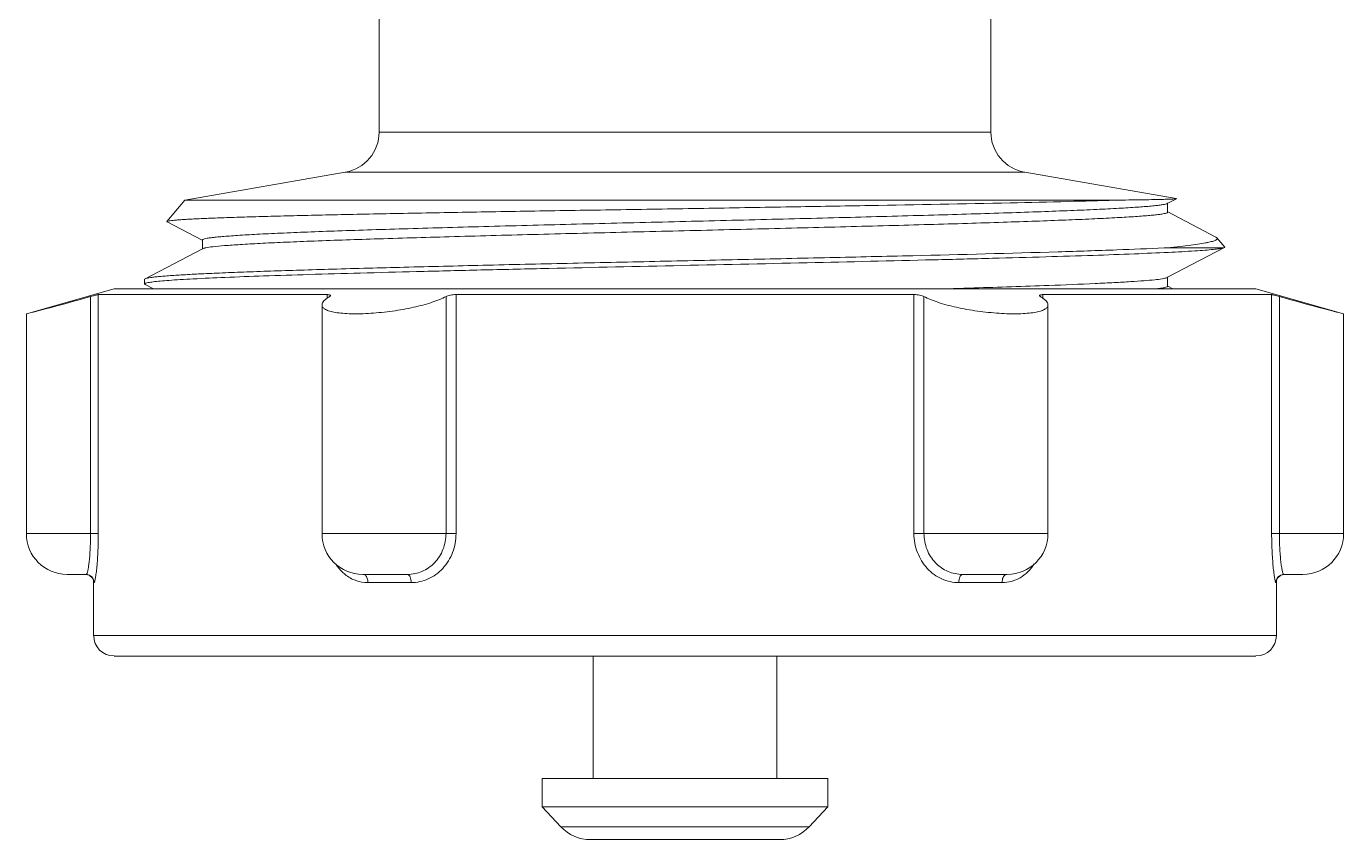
# Model space of a CAD drawing. Header units: millimetres. Extents: x 206 to 1899, y -454 to 296.
# Drawn here: x 1364.768 to 1366.787, y 50.844 to 52.09 of the extents above; entities that cross this region are included whole.
import ezdxf

# ---------------------------------------------------------------- set-up
doc = ezdxf.new("R2010")
doc.units = ezdxf.units.MM
doc.layers.add('细实线', color=7, linetype='Continuous', lineweight=15)

msp = doc.modelspace()

# ---------------------------------------------------------------- linework, layer by layer
at = {"layer": '细实线', "linetype": 'Continuous', "lineweight": 9}
for p, q in [((1365.309, 52.1252), (1365.309, 51.9278)), ((1366.2465, 52.1252), (1366.2465, 51.9278)), ((1365.309, 51.9278), (1366.2465, 51.9278)), ((1365.2572, 51.8662), (1365.0112, 51.8234)), ((1365.2572, 51.8662), (1366.2983, 51.8662)), ((1366.2983, 51.8662), (1366.5304, 51.8259)), ((1365.0112, 51.8234), (1364.9837, 51.7907)), ((1366.4369, 51.8234), (1365.0112, 51.8234)), ((1366.5166, 51.8183), (1366.5308, 51.8257)), ((1366.5308, 51.8257), (1366.5304, 51.8259)), ((1366.5174, 51.805), (1366.5174, 51.8191)), ((1366.591, 51.767), (1366.5176, 51.8053)), ((1364.9837, 51.7907), (1364.984, 51.7902)), ((1364.984, 51.7902), (1365.0379, 51.7621)), ((1365.0381, 51.7624), (1365.0381, 51.7483)), ((1366.5929, 51.7657), (1366.591, 51.767)), ((1366.5929, 51.7657), (1366.605, 51.7513)), ((1365.0381, 51.7487), (1364.9504, 51.703)), ((1365.0389, 51.7491), (1365.0381, 51.7487)), ((1366.6028, 51.7502), (1366.5119, 51.7502)), ((1366.5174, 51.7053), (1366.6047, 51.7508)), ((1366.6047, 51.7508), (1366.6028, 51.7502)), ((1366.605, 51.7513), (1366.6047, 51.7508)), ((1366.16, 51.7321), (1366.1585, 51.7321)), ((1364.9496, 51.7022), (1364.9504, 51.703)), ((1364.9496, 51.6951), (1364.9496, 51.7022)), ((1366.5154, 51.7045), (1366.5157, 51.7045)), ((1366.5156, 51.7045), (1366.5157, 51.7045)), ((1366.5166, 51.7049), (1366.5174, 51.7053)), ((1366.5174, 51.6916), (1366.5174, 51.7058)), ((1364.9028, 51.6877), (1364.7684, 51.6493)), ((1364.9028, 51.6877), (1366.6528, 51.6877)), ((1364.9496, 51.6951), (1364.9504, 51.6943)), ((1364.9504, 51.6943), (1364.9631, 51.6877)), ((1366.5256, 51.6877), (1366.5176, 51.6919)), ((1366.6528, 51.6877), (1366.7871, 51.6493)), ((1364.8669, 51.3127), (1364.8669, 51.6758)), ((1364.8787, 51.3127), (1364.8787, 51.6788)), ((1364.8787, 51.6788), (1365.2296, 51.6788)), ((1365.2215, 51.3127), (1365.2215, 51.6629)), ((1365.2296, 51.6788), (1365.2296, 51.673)), ((1365.4115, 51.3127), (1365.4115, 51.6758)), ((1365.4269, 51.3127), (1365.4269, 51.6788)), ((1365.4269, 51.6788), (1366.1286, 51.6788)), ((1366.1286, 51.6788), (1366.1286, 51.3127)), ((1366.144, 51.6758), (1366.144, 51.3127)), ((1366.326, 51.6731), (1366.326, 51.6788)), ((1366.326, 51.6788), (1366.6768, 51.6788)), ((1366.334, 51.3127), (1366.334, 51.6629)), ((1366.6768, 51.6788), (1366.6768, 51.3127)), ((1366.6887, 51.6758), (1366.6887, 51.3127)), ((1364.7684, 51.3127), (1364.7684, 51.6493)), ((1366.7871, 51.3127), (1366.7871, 51.6493)), ((1364.7684, 51.3127), (1364.8787, 51.3127)), ((1365.2215, 51.3127), (1365.4269, 51.3127)), ((1366.1286, 51.3127), (1366.334, 51.3127)), ((1366.6768, 51.3127), (1366.7871, 51.3127)), ((1364.8598, 51.2502), (1364.8309, 51.2502)), ((1364.8715, 51.1565), (1364.8715, 51.2377)), ((1364.8715, 51.2377), (1364.8723, 51.2377)), ((1365.3525, 51.2502), (1365.284, 51.2502)), ((1365.2918, 51.2377), (1365.3583, 51.2377)), ((1366.1972, 51.2377), (1366.2637, 51.2377)), ((1366.2715, 51.2502), (1366.203, 51.2502)), ((1366.6832, 51.2377), (1366.684, 51.2377)), ((1366.684, 51.1565), (1366.684, 51.2377)), ((1366.6957, 51.2502), (1366.7246, 51.2502)), ((1364.8715, 51.1565), (1366.684, 51.1565)), ((1364.9028, 51.1252), (1366.6528, 51.1252)), ((1365.6371, 51.1252), (1365.6371, 50.9377)), ((1365.9184, 51.1252), (1365.9184, 50.9377)), ((1365.559, 50.9377), (1365.559, 50.894)), ((1365.9965, 50.9377), (1365.559, 50.9377)), ((1365.9965, 50.9377), (1365.9965, 50.894)), ((1365.559, 50.894), (1365.5874, 50.8637)), ((1365.9965, 50.894), (1365.559, 50.894)), ((1365.9965, 50.894), (1365.9682, 50.8637)), ((1365.9682, 50.8637), (1365.5874, 50.8637)), ((1365.9226, 50.844), (1365.633, 50.844))]:
    msp.add_line(p, q, dxfattribs=at)
for centre, radius, start, end in [((1365.2465, 51.9278), 0.0625, 279.8658, 0), ((1366.309, 51.9278), 0.0625, 180, 260.1342), ((1364.8309, 51.3127), 0.0625, 180, 270), ((1365.284, 51.3127), 0.0625, 180, 270), ((1366.2715, 51.3127), 0.0625, 270, 0), ((1366.7246, 51.3127), 0.0625, 270, 0), ((1364.859, 51.2377), 0.0125, 0, 86.2701), ((1364.8598, 51.2377), 0.0125, 359.9725, 89.9725), ((1366.6957, 51.2377), 0.0125, 90.0275, 180.0275), ((1366.6965, 51.2377), 0.0125, 93.7299, 180), ((1364.9028, 51.1565), 0.0312, 180, 270), ((1366.6528, 51.1565), 0.0312, 270, 0), ((1365.633, 50.9065), 0.0625, 223.1524, 270), ((1365.9226, 50.9065), 0.0625, 270, 316.8476)]:
    msp.add_arc(centre, radius, start, end, dxfattribs=at)
for points, knots in [([(1366.4369, 51.8234), (1366.4129, 51.8227), (1366.3593, 51.8212), (1366.234, 51.8183), (1366.0925, 51.8157), (1365.9384, 51.8131), (1365.8139, 51.811), (1365.6881, 51.809), (1365.5644, 51.807), (1365.4461, 51.805), (1365.3522, 51.8033), (1365.2822, 51.8019), (1365.2342, 51.8009), (1365.1897, 51.7999), (1365.149, 51.7989), (1365.1124, 51.7979), (1365.0801, 51.7969), (1365.0522, 51.7959), (1365.0319, 51.795), (1365.018, 51.7943), (1365.0094, 51.7938), (1365.0021, 51.7933), (1364.996, 51.7928), (1364.9911, 51.7923), (1364.9875, 51.7918), (1364.9853, 51.7914), (1364.9842, 51.791), (1364.9838, 51.7909), (1364.9837, 51.7907)], [0, 0, 0, 0, 0.049671, 0.110492, 0.258619, 0.341887, 0.428339, 0.515656, 0.601515, 0.683642, 0.759882, 0.795163, 0.828243, 0.858908, 0.886958, 0.912216, 0.93452, 0.953729, 0.969722, 0.976482, 0.982403, 0.987476, 0.991694, 0.995054, 0.997551, 0.999189, 0.999692, 1, 1, 1, 1]), ([(1366.4369, 51.8234), (1366.444, 51.8235), (1366.4572, 51.8237), (1366.4758, 51.824), (1366.4917, 51.8242), (1366.5049, 51.8245), (1366.5142, 51.8248), (1366.5203, 51.8249), (1366.5237, 51.8251), (1366.5265, 51.8252), (1366.5286, 51.8253), (1366.5299, 51.8255), (1366.5306, 51.8256), (1366.5308, 51.8257)], [0, 0, 0, 0, 0.225085, 0.423001, 0.592792, 0.733773, 0.845384, 0.890029, 0.927169, 0.956758, 0.978756, 0.993155, 1, 1, 1, 1]), ([(1365.0381, 51.7624), (1365.0381, 51.7628), (1365.0395, 51.7637), (1365.0419, 51.7643), (1365.0463, 51.7652), (1365.0522, 51.766), (1365.0598, 51.7669), (1365.0691, 51.7677), (1365.08, 51.7686), (1365.0977, 51.7698), (1365.1237, 51.7713), (1365.1594, 51.773), (1365.2008, 51.7747), (1365.2474, 51.7764), (1365.299, 51.7781), (1365.355, 51.7798), (1365.4149, 51.7815), (1365.5009, 51.7839), (1365.6137, 51.7868), (1365.7526, 51.7902), (1365.8925, 51.7936), (1366.0281, 51.797), (1366.1545, 51.8004), (1366.2519, 51.8033), (1366.3218, 51.8057), (1366.3671, 51.8074), (1366.4068, 51.8091), (1366.4408, 51.8108), (1366.4687, 51.8125), (1366.488, 51.814), (1366.5002, 51.8152), (1366.5069, 51.816), (1366.5119, 51.8169), (1366.5146, 51.8175), (1366.5157, 51.8179)], [0, 0, 0, 0, 0.000821, 0.002645, 0.005579, 0.009635, 0.014813, 0.021106, 0.028498, 0.036975, 0.057107, 0.081317, 0.109387, 0.141058, 0.17604, 0.214012, 0.254622, 0.297499, 0.388454, 0.483536, 0.579249, 0.672078, 0.758611, 0.835669, 0.869744, 0.900422, 0.927424, 0.950499, 0.96944, 0.984074, 0.989737, 0.994281, 0.997699, 1, 1, 1, 1]), ([(1365.0429, 51.7503), (1365.0466, 51.7511), (1365.0563, 51.7524), (1365.074, 51.754), (1365.098, 51.7556), (1365.1281, 51.7573), (1365.1639, 51.759), (1365.2224, 51.7614), (1365.3072, 51.7642), (1365.4207, 51.7676), (1365.5471, 51.7709), (1365.6816, 51.7743), (1365.8196, 51.7776), (1365.9561, 51.781), (1366.0667, 51.7838), (1366.1507, 51.7861), (1366.2092, 51.7878), (1366.2637, 51.7895), (1366.314, 51.7912), (1366.3594, 51.7929), (1366.3996, 51.7946), (1366.4343, 51.7963), (1366.4596, 51.7977), (1366.4768, 51.7989), (1366.4873, 51.7998), (1366.4963, 51.8006), (1366.5037, 51.8014), (1366.5095, 51.8022), (1366.5137, 51.8031), (1366.5161, 51.8037), (1366.5174, 51.8046), (1366.5174, 51.805)], [0, 0, 0, 0, 0.007721, 0.019791, 0.036123, 0.056576, 0.08097, 0.10909, 0.175472, 0.253361, 0.339981, 0.432242, 0.526854, 0.620444, 0.709673, 0.751648, 0.79136, 0.82845, 0.862591, 0.893477, 0.920831, 0.944413, 0.964011, 0.972262, 0.979456, 0.985578, 0.990616, 0.994564, 0.997419, 0.999195, 1, 1, 1, 1]), ([(1366.5157, 51.8179), (1366.5158, 51.8179), (1366.5161, 51.818), (1366.5164, 51.8182), (1366.5166, 51.8183)], [0, 0, 0, 0, 0.28038, 1, 1, 1, 1]), ([(1366.5119, 51.7502), (1366.5186, 51.7508), (1366.5311, 51.752), (1366.5484, 51.7539), (1366.563, 51.7558), (1366.5733, 51.7574), (1366.5801, 51.7588), (1366.5841, 51.7598), (1366.5874, 51.7607), (1366.59, 51.7617), (1366.5918, 51.7626), (1366.593, 51.7635), (1366.5935, 51.7647), (1366.5931, 51.7654), (1366.5929, 51.7657)], [0, 0, 0, 0, 0.237691, 0.443507, 0.616543, 0.756126, 0.813294, 0.862034, 0.902378, 0.934441, 0.958525, 0.975406, 0.98741, 1, 1, 1, 1]), ([(1364.9504, 51.703), (1364.951, 51.7033), (1364.9529, 51.7039), (1364.9564, 51.7046), (1364.9613, 51.7053), (1364.9675, 51.706), (1364.9751, 51.7067), (1364.9879, 51.7078), (1365.0071, 51.709), (1365.0341, 51.7105), (1365.066, 51.7119), (1365.1027, 51.7134), (1365.1439, 51.7149), (1365.1894, 51.7163), (1365.2576, 51.7184), (1365.3509, 51.7208), (1365.4708, 51.7238), (1365.599, 51.7267), (1365.7319, 51.7296), (1365.866, 51.7325), (1365.9978, 51.7354), (1366.1588, 51.7391), (1366.3054, 51.7428), (1366.4338, 51.747), (1366.4878, 51.7491), (1366.5119, 51.7502)], [0, 0, 0, 0, 0.001431, 0.003714, 0.006863, 0.010881, 0.015763, 0.021501, 0.035511, 0.052824, 0.073325, 0.096879, 0.123329, 0.152498, 0.184192, 0.254292, 0.331756, 0.414516, 0.500361, 0.586997, 0.672111, 0.753427, 0.896141, 0.953728, 1, 1, 1, 1]), ([(1365.0389, 51.7491), (1365.039, 51.7492), (1365.0399, 51.7496), (1365.0408, 51.7498), (1365.0415, 51.75)], [0, 0, 0, 0, 0.192717, 1, 1, 1, 1]), ([(1365.0415, 51.75), (1365.0416, 51.75), (1365.0421, 51.7501), (1365.0426, 51.7503), (1365.0429, 51.7503)], [0, 0, 0, 0, 0.234766, 1, 1, 1, 1]), ([(1366.6028, 51.7502), (1366.6008, 51.7497), (1366.5957, 51.7489), (1366.5863, 51.7478), (1366.5738, 51.7467), (1366.5509, 51.7451), (1366.5148, 51.7432), (1366.4629, 51.741), (1366.4002, 51.7387), (1366.3277, 51.7365), (1366.2465, 51.7343), (1366.1897, 51.7328), (1366.16, 51.7321)], [0, 0, 0, 0, 0.01399, 0.035188, 0.063547, 0.098975, 0.190464, 0.308258, 0.450517, 0.615004, 0.79913, 1, 1, 1, 1]), ([(1366.1585, 51.7321), (1366.0941, 51.7305), (1365.9613, 51.7274), (1365.7606, 51.7231), (1365.5918, 51.7194), (1365.4605, 51.7164), (1365.3684, 51.7141), (1365.2826, 51.7119), (1365.2045, 51.7097), (1365.1354, 51.7075), (1365.0762, 51.7053), (1365.0336, 51.7034), (1365.0051, 51.7018), (1364.9882, 51.7007), (1364.9744, 51.6996), (1364.9637, 51.6985), (1364.9562, 51.6974), (1364.9522, 51.6966), (1364.9508, 51.6961)], [0, 0, 0, 0, 0.160023, 0.329643, 0.498365, 0.579108, 0.655752, 0.727106, 0.792064, 0.849618, 0.898876, 0.939075, 0.955579, 0.969598, 0.981082, 0.989988, 0.996291, 1, 1, 1, 1]), ([(1366.3355, 51.6928), (1366.3591, 51.6937), (1366.3925, 51.695), (1366.4343, 51.6971), (1366.4593, 51.6985), (1366.4799, 51.6999), (1366.496, 51.7013), (1366.5065, 51.7025), (1366.5125, 51.7036), (1366.5147, 51.7042), (1366.5156, 51.7045)], [0, 0, 0, 0, 0.392425, 0.555313, 0.69455, 0.809225, 0.898653, 0.96229, 0.984376, 1, 1, 1, 1]), ([(1366.5157, 51.7045), (1366.5158, 51.7045), (1366.5161, 51.7047), (1366.5164, 51.7048), (1366.5166, 51.7049)], [0, 0, 0, 0, 0.280161, 1, 1, 1, 1]), ([(1364.9508, 51.6961), (1364.9505, 51.6959), (1364.95, 51.6957), (1364.9496, 51.6953), (1364.9496, 51.6951)], [0, 0, 0, 0, 0.639875, 1, 1, 1, 1]), ([(1366.1784, 51.6877), (1366.1926, 51.6881), (1366.245, 51.6897), (1366.2974, 51.6914), (1366.3355, 51.6928)], [0, 0, 0, 0, 0.272252, 1, 1, 1, 1]), ([(1366.5008, 51.6877), (1366.5032, 51.688), (1366.5074, 51.6885), (1366.5126, 51.6894), (1366.5157, 51.6903), (1366.5171, 51.691), (1366.5174, 51.6914), (1366.5174, 51.6916)], [0, 0, 0, 0, 0.422253, 0.727114, 0.915695, 0.968596, 1, 1, 1, 1]), ([(1364.7684, 51.6493), (1364.7781, 51.6518), (1364.811, 51.6604), (1364.8438, 51.6693), (1364.8669, 51.6758)], [0, 0, 0, 0, 0.295982, 1, 1, 1, 1]), ([(1364.8787, 51.6788), (1364.8785, 51.6788), (1364.8781, 51.6787), (1364.8773, 51.6786), (1364.8761, 51.6783), (1364.874, 51.6778), (1364.8709, 51.6769), (1364.8683, 51.6762), (1364.8669, 51.6758)], [0, 0, 0, 0, 0.039132, 0.109979, 0.210071, 0.335543, 0.645172, 1, 1, 1, 1]), ([(1365.2331, 51.6758), (1365.2314, 51.6748), (1365.2283, 51.6727), (1365.2239, 51.6689), (1365.2215, 51.6652), (1365.2215, 51.6629)], [0, 0, 0, 0, 0.339375, 0.615809, 1, 1, 1, 1]), ([(1365.2215, 51.6629), (1365.2215, 51.6623), (1365.2217, 51.6609), (1365.2228, 51.6591), (1365.2245, 51.6575), (1365.2279, 51.6553), (1365.2338, 51.6531), (1365.2427, 51.6512), (1365.2538, 51.6499), (1365.2667, 51.6493), (1365.2812, 51.6493), (1365.2968, 51.6501), (1365.313, 51.6514), (1365.3349, 51.6541), (1365.3608, 51.6587), (1365.3849, 51.665), (1365.4013, 51.671), (1365.4084, 51.6742), (1365.4115, 51.6758)], [0, 0, 0, 0, 0.009534, 0.019679, 0.031358, 0.045185, 0.080406, 0.126419, 0.182861, 0.248656, 0.322249, 0.40173, 0.484976, 0.569776, 0.735352, 0.882738, 0.945735, 1, 1, 1, 1]), ([(1365.2296, 51.6788), (1365.2303, 51.6788), (1365.2315, 51.6787), (1365.2331, 51.6785), (1365.2345, 51.6779), (1365.2345, 51.6774)], [0, 0, 0, 0, 0.391455, 0.689946, 1, 1, 1, 1]), ([(1365.2345, 51.6774), (1365.2345, 51.6771), (1365.2341, 51.6764), (1365.2335, 51.676), (1365.2331, 51.6758)], [0, 0, 0, 0, 0.384008, 1, 1, 1, 1]), ([(1365.4269, 51.6788), (1365.424, 51.6788), (1365.4198, 51.6784), (1365.4147, 51.6771), (1365.4124, 51.6763), (1365.4115, 51.6758)], [0, 0, 0, 0, 0.552233, 0.802681, 1, 1, 1, 1]), ([(1366.1286, 51.6788), (1366.1315, 51.6788), (1366.1358, 51.6784), (1366.1409, 51.6771), (1366.1431, 51.6763), (1366.144, 51.6758)], [0, 0, 0, 0, 0.552233, 0.802681, 1, 1, 1, 1]), ([(1366.144, 51.6758), (1366.1472, 51.6742), (1366.1542, 51.671), (1366.1707, 51.665), (1366.1947, 51.6587), (1366.2206, 51.6541), (1366.2425, 51.6514), (1366.2588, 51.6501), (1366.2744, 51.6493), (1366.2888, 51.6493), (1366.3017, 51.6499), (1366.3128, 51.6512), (1366.3217, 51.6531), (1366.3276, 51.6553), (1366.331, 51.6575), (1366.3327, 51.6591), (1366.3338, 51.6609), (1366.334, 51.6623), (1366.334, 51.6629)], [0, 0, 0, 0, 0.054265, 0.117264, 0.264658, 0.430244, 0.515047, 0.598294, 0.677775, 0.751365, 0.817156, 0.873594, 0.919602, 0.954818, 0.968645, 0.980322, 0.990466, 1, 1, 1, 1]), ([(1366.326, 51.6788), (1366.3253, 51.6788), (1366.324, 51.6787), (1366.3224, 51.6785), (1366.321, 51.6779), (1366.321, 51.6774)], [0, 0, 0, 0, 0.391455, 0.689946, 1, 1, 1, 1]), ([(1366.321, 51.6774), (1366.321, 51.6771), (1366.3215, 51.6764), (1366.3221, 51.676), (1366.3224, 51.6758)], [0, 0, 0, 0, 0.384008, 1, 1, 1, 1]), ([(1366.334, 51.6629), (1366.334, 51.6652), (1366.3316, 51.6689), (1366.3272, 51.6727), (1366.3241, 51.6748), (1366.3224, 51.6758)], [0, 0, 0, 0, 0.384181, 0.660616, 1, 1, 1, 1]), ([(1366.6768, 51.6788), (1366.677, 51.6788), (1366.6774, 51.6787), (1366.6783, 51.6786), (1366.6794, 51.6783), (1366.6816, 51.6778), (1366.6847, 51.6769), (1366.6873, 51.6762), (1366.6887, 51.6758)], [0, 0, 0, 0, 0.039132, 0.109979, 0.210071, 0.335543, 0.645172, 1, 1, 1, 1]), ([(1366.6887, 51.6758), (1366.7117, 51.6693), (1366.7445, 51.6604), (1366.7774, 51.6518), (1366.7871, 51.6493)], [0, 0, 0, 0, 0.704019, 1, 1, 1, 1]), ([(1364.8614, 51.2523), (1364.8619, 51.2533), (1364.8626, 51.256), (1364.8635, 51.2609), (1364.8644, 51.2671), (1364.8655, 51.2777), (1364.8666, 51.2931), (1364.8669, 51.3059), (1364.8669, 51.3127)], [0, 0, 0, 0, 0.056685, 0.137881, 0.242115, 0.366929, 0.664932, 1, 1, 1, 1]), ([(1364.8723, 51.2377), (1364.8725, 51.2377), (1364.8728, 51.2383), (1364.8731, 51.2393), (1364.8736, 51.2411), (1364.8741, 51.2435), (1364.8746, 51.2466), (1364.8751, 51.2503), (1364.8757, 51.2547), (1364.8764, 51.2616), (1364.8773, 51.2713), (1364.8781, 51.2842), (1364.8786, 51.2982), (1364.8787, 51.3078), (1364.8787, 51.3127)], [0, 0, 0, 0, 0.006404, 0.021089, 0.044816, 0.077606, 0.119254, 0.169412, 0.22762, 0.293323, 0.444593, 0.617365, 0.804923, 1, 1, 1, 1]), ([(1365.3525, 51.2502), (1365.3563, 51.2502), (1365.3639, 51.251), (1365.3749, 51.2544), (1365.3852, 51.2601), (1365.3973, 51.2705), (1365.4084, 51.288), (1365.4115, 51.3045), (1365.4115, 51.3127)], [0, 0, 0, 0, 0.119349, 0.239438, 0.361394, 0.485711, 0.739958, 1, 1, 1, 1]), ([(1365.3583, 51.2377), (1365.3627, 51.2377), (1365.3716, 51.2387), (1365.3844, 51.2429), (1365.3963, 51.2498), (1365.4105, 51.2624), (1365.4234, 51.2834), (1365.4269, 51.3029), (1365.4269, 51.3127)], [0, 0, 0, 0, 0.117331, 0.236587, 0.358414, 0.483025, 0.738494, 1, 1, 1, 1]), ([(1366.1286, 51.3127), (1366.1286, 51.3029), (1366.1322, 51.2834), (1366.1451, 51.2624), (1366.1592, 51.2498), (1366.1711, 51.2429), (1366.184, 51.2387), (1366.1928, 51.2377), (1366.1972, 51.2377)], [0, 0, 0, 0, 0.261492, 0.516928, 0.641541, 0.763377, 0.882648, 1, 1, 1, 1]), ([(1366.144, 51.3127), (1366.144, 51.3045), (1366.1471, 51.288), (1366.1582, 51.2705), (1366.1704, 51.2601), (1366.1806, 51.2544), (1366.1916, 51.251), (1366.1992, 51.2502), (1366.203, 51.2502)], [0, 0, 0, 0, 0.260026, 0.51424, 0.638559, 0.760525, 0.880629, 1, 1, 1, 1]), ([(1366.6768, 51.3127), (1366.6768, 51.3078), (1366.6769, 51.2982), (1366.6775, 51.2842), (1366.6783, 51.2713), (1366.6791, 51.2616), (1366.6799, 51.2547), (1366.6804, 51.2503), (1366.6809, 51.2466), (1366.6815, 51.2435), (1366.6819, 51.2411), (1366.6824, 51.2393), (1366.6827, 51.2383), (1366.683, 51.2377), (1366.6832, 51.2377)], [0, 0, 0, 0, 0.195115, 0.382646, 0.555391, 0.706654, 0.772356, 0.830567, 0.880729, 0.922382, 0.955176, 0.978907, 0.993595, 1, 1, 1, 1]), ([(1366.6887, 51.3127), (1366.6887, 51.3046), (1366.689, 51.2929), (1366.69, 51.278), (1366.691, 51.2686), (1366.6919, 51.2619), (1366.6927, 51.2574), (1366.6933, 51.2549), (1366.6938, 51.2529), (1366.6944, 51.2513), (1366.6951, 51.2502), (1366.6957, 51.2502)], [0, 0, 0, 0, 0.382944, 0.555064, 0.705087, 0.827404, 0.876797, 0.917823, 0.950284, 0.974236, 1, 1, 1, 1]), ([(1365.2423, 51.2665), (1365.2433, 51.265), (1365.2475, 51.2589), (1365.2526, 51.2536), (1365.2568, 51.2502)], [0, 0, 0, 0, 0.256226, 1, 1, 1, 1]), ([(1366.2637, 51.2377), (1366.2685, 51.2377), (1366.2782, 51.239), (1366.2919, 51.2447), (1366.3039, 51.254), (1366.3103, 51.262), (1366.3131, 51.2664)], [0, 0, 0, 0, 0.241988, 0.486216, 0.737807, 1, 1, 1, 1]), ([(1364.8598, 51.2502), (1364.8602, 51.2502), (1364.8607, 51.2507), (1364.8611, 51.2514), (1364.8613, 51.252), (1364.8614, 51.2523)], [0, 0, 0, 0, 0.358914, 0.636745, 1, 1, 1, 1]), ([(1365.2568, 51.2502), (1365.2617, 51.2462), (1365.2729, 51.2398), (1365.2856, 51.2377), (1365.2918, 51.2377)], [0, 0, 0, 0, 0.505011, 1, 1, 1, 1]), ([(1365.2918, 51.2377), (1365.2918, 51.2385), (1365.2917, 51.2401), (1365.2913, 51.2428), (1365.2904, 51.2456), (1365.289, 51.2481), (1365.2873, 51.2498), (1365.2858, 51.2502), (1365.2851, 51.2502)], [0, 0, 0, 0, 0.158369, 0.313099, 0.528032, 0.714178, 0.868695, 1, 1, 1, 1]), ([(1365.3583, 51.2377), (1365.3583, 51.2393), (1365.358, 51.2424), (1365.357, 51.2459), (1365.3558, 51.2481), (1365.3546, 51.2496), (1365.3533, 51.2502), (1365.3525, 51.2502)], [0, 0, 0, 0, 0.32521, 0.612579, 0.733331, 0.836848, 1, 1, 1, 1]), ([(1366.1972, 51.2377), (1366.1972, 51.2393), (1366.1975, 51.2424), (1366.1985, 51.2459), (1366.1997, 51.2481), (1366.2009, 51.2496), (1366.2022, 51.2502), (1366.203, 51.2502)], [0, 0, 0, 0, 0.32521, 0.612579, 0.733332, 0.836848, 1, 1, 1, 1]), ([(1366.2637, 51.2377), (1366.2637, 51.2391), (1366.264, 51.2419), (1366.2652, 51.2463), (1366.2673, 51.2493), (1366.2691, 51.25)], [0, 0, 0, 0, 0.303912, 0.583246, 1, 1, 1, 1])]:
    msp.add_open_spline(points, degree=3, knots=knots, dxfattribs=at)
msp.add_open_spline([(1366.2691, 51.25), (1366.2695, 51.2501), (1366.27, 51.2502), (1366.2704, 51.2502)], degree=3, dxfattribs=at)

doc.saveas('drawing.dxf')
